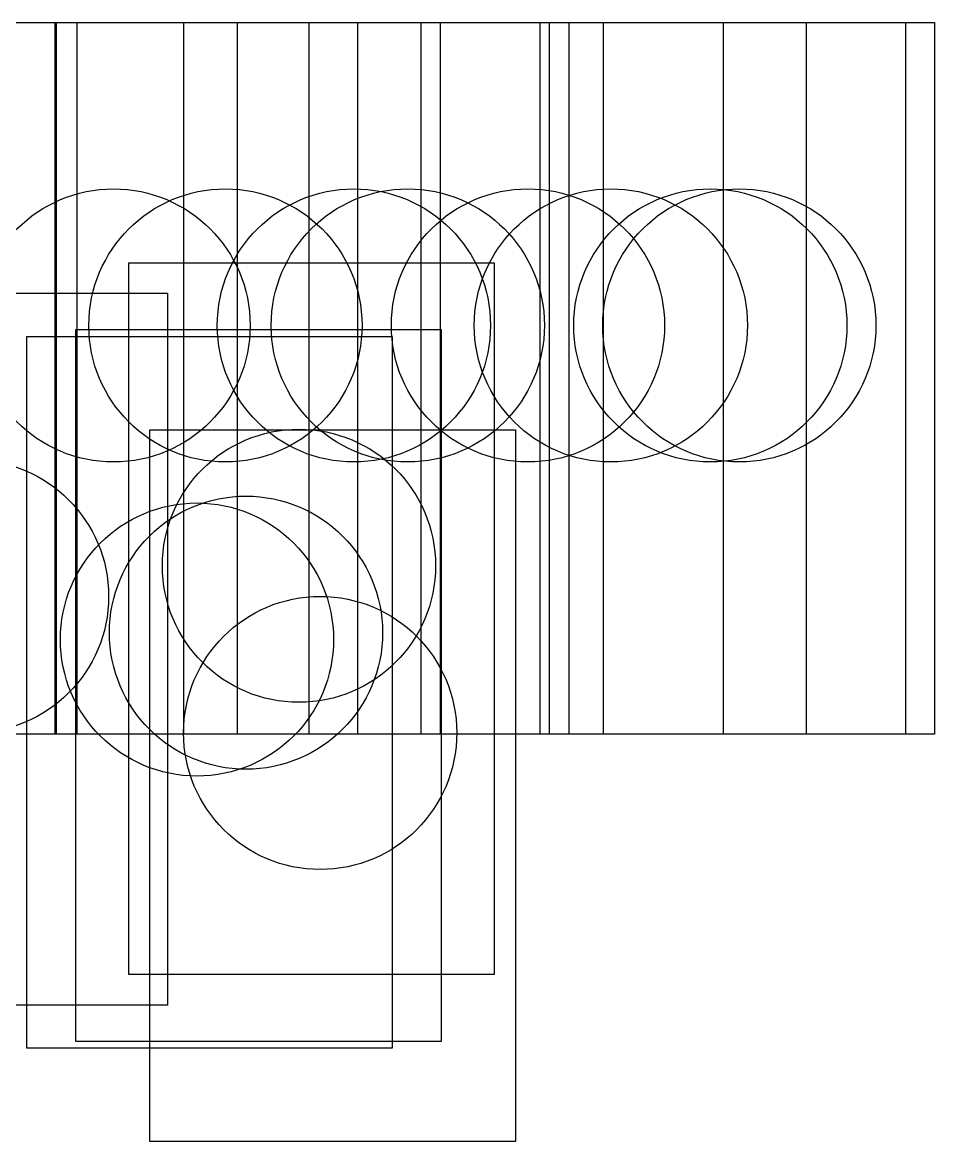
# Model space of a CAD drawing. Header units: metres. Extents: x 1610 to 5629, y 732 to 3974.
# Drawn here: x 1620.732 to 1621.18, y 731.794 to 732.343 of the extents above; entities that cross this region are included whole.
import ezdxf

# ---------------------------------------------------------------- set-up
doc = ezdxf.new("R2010")
doc.units = ezdxf.units.M
doc.header["$MEASUREMENT"] = 0
doc.layers.add('BLK_2_FLR_0_WASH', color=60, linetype='Continuous')

msp = doc.modelspace()

# ---------------------------------------------------------------- linework, layer by layer
at = {"layer": 'BLK_2_FLR_0_WASH', "color": 60}
for points in [[(1620.74837, 732.34347), (1620.74837, 731.99402), (1620.56894, 731.99402), (1620.56894, 732.34347)], [(1620.74837, 732.34347), (1620.74837, 731.99402), (1620.56894, 731.99402), (1620.56894, 732.34347)], [(1620.74837, 732.34347), (1620.74837, 731.99402), (1620.56894, 731.99402), (1620.56894, 732.34347)], [(1620.74837, 732.34347), (1620.74837, 731.99402), (1620.56894, 731.99402), (1620.56894, 732.34347)], [(1620.74837, 732.34347), (1620.74837, 731.99402), (1620.56894, 731.99402), (1620.56894, 732.34347)], [(1620.74837, 732.34347), (1620.74837, 731.99402), (1620.56894, 731.99402), (1620.56894, 732.34347)], [(1620.74837, 732.34347), (1620.74837, 731.99402), (1620.56894, 731.99402), (1620.56894, 732.34347)], [(1620.74837, 732.34347), (1620.74837, 731.99402), (1620.56894, 731.99402), (1620.56894, 732.34347)], [(1620.74837, 732.34347), (1620.74837, 731.99402), (1620.56894, 731.99402), (1620.56894, 732.34347)], [(1620.74837, 732.34347), (1620.74837, 731.99402), (1620.56894, 731.99402), (1620.56894, 732.34347)], [(1620.74837, 732.34347), (1620.74837, 731.99402), (1620.56894, 731.99402), (1620.56894, 732.34347)], [(1620.74837, 732.34347), (1620.74837, 731.99402), (1620.56894, 731.99402), (1620.56894, 732.34347)], [(1620.74837, 732.34347), (1620.74837, 731.99402), (1620.56894, 731.99402), (1620.56894, 732.34347)], [(1620.74837, 732.34347), (1620.74837, 731.99402), (1620.56894, 731.99402), (1620.56894, 732.34347)], [(1620.75854, 732.34347), (1620.75854, 731.99402), (1620.57912, 731.99402), (1620.57912, 732.34347)], [(1620.75854, 732.34347), (1620.75854, 731.99402), (1620.57912, 731.99402), (1620.57912, 732.34347)], [(1620.75854, 732.34347), (1620.75854, 731.99402), (1620.57912, 731.99402), (1620.57912, 732.34347)], [(1620.75854, 732.34347), (1620.75854, 731.99402), (1620.57912, 731.99402), (1620.57912, 732.34347)], [(1620.75854, 732.34347), (1620.75854, 731.99402), (1620.57912, 731.99402), (1620.57912, 732.34347)], [(1620.75854, 732.34347), (1620.75854, 731.99402), (1620.57912, 731.99402), (1620.57912, 732.34347)], [(1620.75854, 732.34347), (1620.75854, 731.99402), (1620.57912, 731.99402), (1620.57912, 732.34347)], [(1620.75854, 732.34347), (1620.75854, 731.99402), (1620.57912, 731.99402), (1620.57912, 732.34347)], [(1620.75854, 732.34347), (1620.75854, 731.99402), (1620.57912, 731.99402), (1620.57912, 732.34347)], [(1620.75854, 732.34347), (1620.75854, 731.99402), (1620.57912, 731.99402), (1620.57912, 732.34347)], [(1620.75854, 732.34347), (1620.75854, 731.99402), (1620.57912, 731.99402), (1620.57912, 732.34347)], [(1620.75854, 732.34347), (1620.75854, 731.99402), (1620.57912, 731.99402), (1620.57912, 732.34347)], [(1620.75854, 732.34347), (1620.75854, 731.99402), (1620.57912, 731.99402), (1620.57912, 732.34347)], [(1620.75854, 732.34347), (1620.75854, 731.99402), (1620.57912, 731.99402), (1620.57912, 732.34347)], [(1620.87247, 732.34347), (1620.87247, 731.99402), (1620.69305, 731.99402), (1620.69305, 732.34347)], [(1620.87247, 732.34347), (1620.87247, 731.99402), (1620.69305, 731.99402), (1620.69305, 732.34347)], [(1620.87247, 732.34347), (1620.87247, 731.99402), (1620.69305, 731.99402), (1620.69305, 732.34347)], [(1620.87247, 732.34347), (1620.87247, 731.99402), (1620.69305, 731.99402), (1620.69305, 732.34347)], [(1620.87247, 732.34347), (1620.87247, 731.99402), (1620.69305, 731.99402), (1620.69305, 732.34347)], [(1620.87247, 732.34347), (1620.87247, 731.99402), (1620.69305, 731.99402), (1620.69305, 732.34347)], [(1620.87247, 732.34347), (1620.87247, 731.99402), (1620.69305, 731.99402), (1620.69305, 732.34347)], [(1620.87247, 732.34347), (1620.87247, 731.99402), (1620.69305, 731.99402), (1620.69305, 732.34347)], [(1620.87247, 732.34347), (1620.87247, 731.99402), (1620.69305, 731.99402), (1620.69305, 732.34347)], [(1620.87247, 732.34347), (1620.87247, 731.99402), (1620.69305, 731.99402), (1620.69305, 732.34347)], [(1620.87247, 732.34347), (1620.87247, 731.99402), (1620.69305, 731.99402), (1620.69305, 732.34347)], [(1620.87247, 732.34347), (1620.87247, 731.99402), (1620.69305, 731.99402), (1620.69305, 732.34347)], [(1620.87247, 732.34347), (1620.87247, 731.99402), (1620.69305, 731.99402), (1620.69305, 732.34347)], [(1620.87247, 732.34347), (1620.87247, 731.99402), (1620.69305, 731.99402), (1620.69305, 732.34347)], [(1620.92739, 732.34347), (1620.92739, 731.99402), (1620.74797, 731.99402), (1620.74797, 732.34347)], [(1620.92739, 732.34347), (1620.92739, 731.99402), (1620.74797, 731.99402), (1620.74797, 732.34347)], [(1620.92739, 732.34347), (1620.92739, 731.99402), (1620.74797, 731.99402), (1620.74797, 732.34347)], [(1620.92739, 732.34347), (1620.92739, 731.99402), (1620.74797, 731.99402), (1620.74797, 732.34347)], [(1620.92739, 732.34347), (1620.92739, 731.99402), (1620.74797, 731.99402), (1620.74797, 732.34347)], [(1620.92739, 732.34347), (1620.92739, 731.99402), (1620.74797, 731.99402), (1620.74797, 732.34347)], [(1620.92739, 732.34347), (1620.92739, 731.99402), (1620.74797, 731.99402), (1620.74797, 732.34347)], [(1620.92739, 732.34347), (1620.92739, 731.99402), (1620.74797, 731.99402), (1620.74797, 732.34347)], [(1620.92739, 732.34347), (1620.92739, 731.99402), (1620.74797, 731.99402), (1620.74797, 732.34347)], [(1620.92739, 732.34347), (1620.92739, 731.99402), (1620.74797, 731.99402), (1620.74797, 732.34347)], [(1620.92739, 732.34347), (1620.92739, 731.99402), (1620.74797, 731.99402), (1620.74797, 732.34347)], [(1620.92739, 732.34347), (1620.92739, 731.99402), (1620.74797, 731.99402), (1620.74797, 732.34347)], [(1620.92739, 732.34347), (1620.92739, 731.99402), (1620.74797, 731.99402), (1620.74797, 732.34347)], [(1620.92739, 732.34347), (1620.92739, 731.99402), (1620.74797, 731.99402), (1620.74797, 732.34347)], [(1620.99046, 732.34347), (1620.99046, 731.99402), (1620.81104, 731.99402), (1620.81104, 732.34347)], [(1620.99046, 732.34347), (1620.99046, 731.99402), (1620.81104, 731.99402), (1620.81104, 732.34347)], [(1620.99046, 732.34347), (1620.99046, 731.99402), (1620.81104, 731.99402), (1620.81104, 732.34347)], [(1620.99046, 732.34347), (1620.99046, 731.99402), (1620.81104, 731.99402), (1620.81104, 732.34347)], [(1620.99046, 732.34347), (1620.99046, 731.99402), (1620.81104, 731.99402), (1620.81104, 732.34347)], [(1620.99046, 732.34347), (1620.99046, 731.99402), (1620.81104, 731.99402), (1620.81104, 732.34347)], [(1620.99046, 732.34347), (1620.99046, 731.99402), (1620.81104, 731.99402), (1620.81104, 732.34347)], [(1620.99046, 732.34347), (1620.99046, 731.99402), (1620.81104, 731.99402), (1620.81104, 732.34347)], [(1620.99046, 732.34347), (1620.99046, 731.99402), (1620.81104, 731.99402), (1620.81104, 732.34347)], [(1620.99046, 732.34347), (1620.99046, 731.99402), (1620.81104, 731.99402), (1620.81104, 732.34347)], [(1620.99046, 732.34347), (1620.99046, 731.99402), (1620.81104, 731.99402), (1620.81104, 732.34347)], [(1620.99046, 732.34347), (1620.99046, 731.99402), (1620.81104, 731.99402), (1620.81104, 732.34347)], [(1620.99046, 732.34347), (1620.99046, 731.99402), (1620.81104, 731.99402), (1620.81104, 732.34347)], [(1620.99046, 732.34347), (1620.99046, 731.99402), (1620.81104, 731.99402), (1620.81104, 732.34347)], [(1621.01691, 732.34347), (1621.01691, 731.99402), (1620.83749, 731.99402), (1620.83749, 732.34347)], [(1621.01691, 732.34347), (1621.01691, 731.99402), (1620.83749, 731.99402), (1620.83749, 732.34347)], [(1621.01691, 732.34347), (1621.01691, 731.99402), (1620.83749, 731.99402), (1620.83749, 732.34347)], [(1621.01691, 732.34347), (1621.01691, 731.99402), (1620.83749, 731.99402), (1620.83749, 732.34347)], [(1621.01691, 732.34347), (1621.01691, 731.99402), (1620.83749, 731.99402), (1620.83749, 732.34347)], [(1621.01691, 732.34347), (1621.01691, 731.99402), (1620.83749, 731.99402), (1620.83749, 732.34347)], [(1621.01691, 732.34347), (1621.01691, 731.99402), (1620.83749, 731.99402), (1620.83749, 732.34347)], [(1621.01691, 732.34347), (1621.01691, 731.99402), (1620.83749, 731.99402), (1620.83749, 732.34347)], [(1621.01691, 732.34347), (1621.01691, 731.99402), (1620.83749, 731.99402), (1620.83749, 732.34347)], [(1621.01691, 732.34347), (1621.01691, 731.99402), (1620.83749, 731.99402), (1620.83749, 732.34347)], [(1621.01691, 732.34347), (1621.01691, 731.99402), (1620.83749, 731.99402), (1620.83749, 732.34347)], [(1621.01691, 732.34347), (1621.01691, 731.99402), (1620.83749, 731.99402), (1620.83749, 732.34347)], [(1621.01691, 732.34347), (1621.01691, 731.99402), (1620.83749, 731.99402), (1620.83749, 732.34347)], [(1621.01691, 732.34347), (1621.01691, 731.99402), (1620.83749, 731.99402), (1620.83749, 732.34347)], [(1621.0759, 732.34347), (1621.0759, 731.99402), (1620.89647, 731.99402), (1620.89647, 732.34347)], [(1621.0759, 732.34347), (1621.0759, 731.99402), (1620.89647, 731.99402), (1620.89647, 732.34347)], [(1621.0759, 732.34347), (1621.0759, 731.99402), (1620.89647, 731.99402), (1620.89647, 732.34347)], [(1621.0759, 732.34347), (1621.0759, 731.99402), (1620.89647, 731.99402), (1620.89647, 732.34347)], [(1621.0759, 732.34347), (1621.0759, 731.99402), (1620.89647, 731.99402), (1620.89647, 732.34347)], [(1621.0759, 732.34347), (1621.0759, 731.99402), (1620.89647, 731.99402), (1620.89647, 732.34347)], [(1621.0759, 732.34347), (1621.0759, 731.99402), (1620.89647, 731.99402), (1620.89647, 732.34347)], [(1621.0759, 732.34347), (1621.0759, 731.99402), (1620.89647, 731.99402), (1620.89647, 732.34347)], [(1621.0759, 732.34347), (1621.0759, 731.99402), (1620.89647, 731.99402), (1620.89647, 732.34347)], [(1621.0759, 732.34347), (1621.0759, 731.99402), (1620.89647, 731.99402), (1620.89647, 732.34347)], [(1621.0759, 732.34347), (1621.0759, 731.99402), (1620.89647, 731.99402), (1620.89647, 732.34347)], [(1621.0759, 732.34347), (1621.0759, 731.99402), (1620.89647, 731.99402), (1620.89647, 732.34347)], [(1621.0759, 732.34347), (1621.0759, 731.99402), (1620.89647, 731.99402), (1620.89647, 732.34347)], [(1621.0759, 732.34347), (1621.0759, 731.99402), (1620.89647, 731.99402), (1620.89647, 732.34347)], [(1621.11659, 732.34347), (1621.11659, 731.99402), (1620.93717, 731.99402), (1620.93717, 732.34347)], [(1621.11659, 732.34347), (1621.11659, 731.99402), (1620.93717, 731.99402), (1620.93717, 732.34347)], [(1621.11659, 732.34347), (1621.11659, 731.99402), (1620.93717, 731.99402), (1620.93717, 732.34347)], [(1621.11659, 732.34347), (1621.11659, 731.99402), (1620.93717, 731.99402), (1620.93717, 732.34347)], [(1621.11659, 732.34347), (1621.11659, 731.99402), (1620.93717, 731.99402), (1620.93717, 732.34347)], [(1621.11659, 732.34347), (1621.11659, 731.99402), (1620.93717, 731.99402), (1620.93717, 732.34347)], [(1621.11659, 732.34347), (1621.11659, 731.99402), (1620.93717, 731.99402), (1620.93717, 732.34347)], [(1621.11659, 732.34347), (1621.11659, 731.99402), (1620.93717, 731.99402), (1620.93717, 732.34347)], [(1621.11659, 732.34347), (1621.11659, 731.99402), (1620.93717, 731.99402), (1620.93717, 732.34347)], [(1621.11659, 732.34347), (1621.11659, 731.99402), (1620.93717, 731.99402), (1620.93717, 732.34347)], [(1621.11659, 732.34347), (1621.11659, 731.99402), (1620.93717, 731.99402), (1620.93717, 732.34347)], [(1621.11659, 732.34347), (1621.11659, 731.99402), (1620.93717, 731.99402), (1620.93717, 732.34347)], [(1621.11659, 732.34347), (1621.11659, 731.99402), (1620.93717, 731.99402), (1620.93717, 732.34347)], [(1621.11659, 732.34347), (1621.11659, 731.99402), (1620.93717, 731.99402), (1620.93717, 732.34347)], [(1621.16542, 732.34347), (1621.16542, 731.99402), (1620.986, 731.99402), (1620.986, 732.34347)], [(1621.16542, 732.34347), (1621.16542, 731.99402), (1620.986, 731.99402), (1620.986, 732.34347)], [(1621.16542, 732.34347), (1621.16542, 731.99402), (1620.986, 731.99402), (1620.986, 732.34347)], [(1621.16542, 732.34347), (1621.16542, 731.99402), (1620.986, 731.99402), (1620.986, 732.34347)], [(1621.16542, 732.34347), (1621.16542, 731.99402), (1620.986, 731.99402), (1620.986, 732.34347)], [(1621.16542, 732.34347), (1621.16542, 731.99402), (1620.986, 731.99402), (1620.986, 732.34347)], [(1621.16542, 732.34347), (1621.16542, 731.99402), (1620.986, 731.99402), (1620.986, 732.34347)], [(1621.16542, 732.34347), (1621.16542, 731.99402), (1620.986, 731.99402), (1620.986, 732.34347)], [(1621.16542, 732.34347), (1621.16542, 731.99402), (1620.986, 731.99402), (1620.986, 732.34347)], [(1621.16542, 732.34347), (1621.16542, 731.99402), (1620.986, 731.99402), (1620.986, 732.34347)], [(1621.16542, 732.34347), (1621.16542, 731.99402), (1620.986, 731.99402), (1620.986, 732.34347)], [(1621.16542, 732.34347), (1621.16542, 731.99402), (1620.986, 731.99402), (1620.986, 732.34347)], [(1621.16542, 732.34347), (1621.16542, 731.99402), (1620.986, 731.99402), (1620.986, 732.34347)], [(1621.16542, 732.34347), (1621.16542, 731.99402), (1620.986, 731.99402), (1620.986, 732.34347)], [(1621.17967, 732.34347), (1621.17967, 731.99402), (1621.00024, 731.99402), (1621.00024, 732.34347)], [(1621.17967, 732.34347), (1621.17967, 731.99402), (1621.00024, 731.99402), (1621.00024, 732.34347)], [(1621.17967, 732.34347), (1621.17967, 731.99402), (1621.00024, 731.99402), (1621.00024, 732.34347)], [(1621.17967, 732.34347), (1621.17967, 731.99402), (1621.00024, 731.99402), (1621.00024, 732.34347)], [(1621.17967, 732.34347), (1621.17967, 731.99402), (1621.00024, 731.99402), (1621.00024, 732.34347)], [(1621.17967, 732.34347), (1621.17967, 731.99402), (1621.00024, 731.99402), (1621.00024, 732.34347)], [(1621.17967, 732.34347), (1621.17967, 731.99402), (1621.00024, 731.99402), (1621.00024, 732.34347)], [(1621.17967, 732.34347), (1621.17967, 731.99402), (1621.00024, 731.99402), (1621.00024, 732.34347)], [(1621.17967, 732.34347), (1621.17967, 731.99402), (1621.00024, 731.99402), (1621.00024, 732.34347)], [(1621.17967, 732.34347), (1621.17967, 731.99402), (1621.00024, 731.99402), (1621.00024, 732.34347)], [(1621.17967, 732.34347), (1621.17967, 731.99402), (1621.00024, 731.99402), (1621.00024, 732.34347)], [(1621.17967, 732.34347), (1621.17967, 731.99402), (1621.00024, 731.99402), (1621.00024, 732.34347)], [(1621.17967, 732.34347), (1621.17967, 731.99402), (1621.00024, 731.99402), (1621.00024, 732.34347)], [(1621.17967, 732.34347), (1621.17967, 731.99402), (1621.00024, 731.99402), (1621.00024, 732.34347)], [(1620.96348, 732.22548), (1620.96348, 731.87602), (1620.78406, 731.87602), (1620.78406, 732.22548)], [(1620.96348, 732.22548), (1620.96348, 731.87602), (1620.78406, 731.87602), (1620.78406, 732.22548)], [(1620.96348, 732.22548), (1620.96348, 731.87602), (1620.78406, 731.87602), (1620.78406, 732.22548)], [(1620.96348, 732.22548), (1620.96348, 731.87602), (1620.78406, 731.87602), (1620.78406, 732.22548)], [(1620.96348, 732.22548), (1620.96348, 731.87602), (1620.78406, 731.87602), (1620.78406, 732.22548)], [(1620.96348, 732.22548), (1620.96348, 731.87602), (1620.78406, 731.87602), (1620.78406, 732.22548)], [(1620.96348, 732.22548), (1620.96348, 731.87602), (1620.78406, 731.87602), (1620.78406, 732.22548)], [(1620.96348, 732.22548), (1620.96348, 731.87602), (1620.78406, 731.87602), (1620.78406, 732.22548)], [(1620.96348, 732.22548), (1620.96348, 731.87602), (1620.78406, 731.87602), (1620.78406, 732.22548)], [(1620.96348, 732.22548), (1620.96348, 731.87602), (1620.78406, 731.87602), (1620.78406, 732.22548)], [(1620.96348, 732.22548), (1620.96348, 731.87602), (1620.78406, 731.87602), (1620.78406, 732.22548)], [(1620.96348, 732.22548), (1620.96348, 731.87602), (1620.78406, 731.87602), (1620.78406, 732.22548)], [(1620.96348, 732.22548), (1620.96348, 731.87602), (1620.78406, 731.87602), (1620.78406, 732.22548)], [(1620.96348, 732.22548), (1620.96348, 731.87602), (1620.78406, 731.87602), (1620.78406, 732.22548)], [(1620.80302, 732.21044), (1620.80302, 731.86099), (1620.62359, 731.86099), (1620.62359, 732.21044)], [(1620.80302, 732.21044), (1620.80302, 731.86099), (1620.62359, 731.86099), (1620.62359, 732.21044)], [(1620.80302, 732.21044), (1620.80302, 731.86099), (1620.62359, 731.86099), (1620.62359, 732.21044)], [(1620.80302, 732.21044), (1620.80302, 731.86099), (1620.62359, 731.86099), (1620.62359, 732.21044)], [(1620.80302, 732.21044), (1620.80302, 731.86099), (1620.62359, 731.86099), (1620.62359, 732.21044)], [(1620.80302, 732.21044), (1620.80302, 731.86099), (1620.62359, 731.86099), (1620.62359, 732.21044)], [(1620.80302, 732.21044), (1620.80302, 731.86099), (1620.62359, 731.86099), (1620.62359, 732.21044)], [(1620.80302, 732.21044), (1620.80302, 731.86099), (1620.62359, 731.86099), (1620.62359, 732.21044)], [(1620.80302, 732.21044), (1620.80302, 731.86099), (1620.62359, 731.86099), (1620.62359, 732.21044)], [(1620.80302, 732.21044), (1620.80302, 731.86099), (1620.62359, 731.86099), (1620.62359, 732.21044)], [(1620.80302, 732.21044), (1620.80302, 731.86099), (1620.62359, 731.86099), (1620.62359, 732.21044)], [(1620.80302, 732.21044), (1620.80302, 731.86099), (1620.62359, 731.86099), (1620.62359, 732.21044)], [(1620.80302, 732.21044), (1620.80302, 731.86099), (1620.62359, 731.86099), (1620.62359, 732.21044)], [(1620.80302, 732.21044), (1620.80302, 731.86099), (1620.62359, 731.86099), (1620.62359, 732.21044)], [(1620.93749, 732.19261), (1620.93749, 731.84316), (1620.75807, 731.84316), (1620.75807, 732.19261)], [(1620.93749, 732.19261), (1620.93749, 731.84316), (1620.75807, 731.84316), (1620.75807, 732.19261)], [(1620.93749, 732.19261), (1620.93749, 731.84316), (1620.75807, 731.84316), (1620.75807, 732.19261)], [(1620.93749, 732.19261), (1620.93749, 731.84316), (1620.75807, 731.84316), (1620.75807, 732.19261)], [(1620.93749, 732.19261), (1620.93749, 731.84316), (1620.75807, 731.84316), (1620.75807, 732.19261)], [(1620.93749, 732.19261), (1620.93749, 731.84316), (1620.75807, 731.84316), (1620.75807, 732.19261)], [(1620.93749, 732.19261), (1620.93749, 731.84316), (1620.75807, 731.84316), (1620.75807, 732.19261)], [(1620.93749, 732.19261), (1620.93749, 731.84316), (1620.75807, 731.84316), (1620.75807, 732.19261)], [(1620.93749, 732.19261), (1620.93749, 731.84316), (1620.75807, 731.84316), (1620.75807, 732.19261)], [(1620.93749, 732.19261), (1620.93749, 731.84316), (1620.75807, 731.84316), (1620.75807, 732.19261)], [(1620.93749, 732.19261), (1620.93749, 731.84316), (1620.75807, 731.84316), (1620.75807, 732.19261)], [(1620.93749, 732.19261), (1620.93749, 731.84316), (1620.75807, 731.84316), (1620.75807, 732.19261)], [(1620.93749, 732.19261), (1620.93749, 731.84316), (1620.75807, 731.84316), (1620.75807, 732.19261)], [(1620.93749, 732.19261), (1620.93749, 731.84316), (1620.75807, 731.84316), (1620.75807, 732.19261)], [(1620.91341, 732.18925), (1620.91341, 731.8398), (1620.73399, 731.8398), (1620.73399, 732.18925)], [(1620.91341, 732.18925), (1620.91341, 731.8398), (1620.73399, 731.8398), (1620.73399, 732.18925)], [(1620.91341, 732.18925), (1620.91341, 731.8398), (1620.73399, 731.8398), (1620.73399, 732.18925)], [(1620.91341, 732.18925), (1620.91341, 731.8398), (1620.73399, 731.8398), (1620.73399, 732.18925)], [(1620.91341, 732.18925), (1620.91341, 731.8398), (1620.73399, 731.8398), (1620.73399, 732.18925)], [(1620.91341, 732.18925), (1620.91341, 731.8398), (1620.73399, 731.8398), (1620.73399, 732.18925)], [(1620.91341, 732.18925), (1620.91341, 731.8398), (1620.73399, 731.8398), (1620.73399, 732.18925)], [(1620.91341, 732.18925), (1620.91341, 731.8398), (1620.73399, 731.8398), (1620.73399, 732.18925)], [(1620.91341, 732.18925), (1620.91341, 731.8398), (1620.73399, 731.8398), (1620.73399, 732.18925)], [(1620.91341, 732.18925), (1620.91341, 731.8398), (1620.73399, 731.8398), (1620.73399, 732.18925)], [(1620.91341, 732.18925), (1620.91341, 731.8398), (1620.73399, 731.8398), (1620.73399, 732.18925)], [(1620.91341, 732.18925), (1620.91341, 731.8398), (1620.73399, 731.8398), (1620.73399, 732.18925)], [(1620.91341, 732.18925), (1620.91341, 731.8398), (1620.73399, 731.8398), (1620.73399, 732.18925)], [(1620.91341, 732.18925), (1620.91341, 731.8398), (1620.73399, 731.8398), (1620.73399, 732.18925)], [(1620.97391, 732.1434), (1620.97391, 731.79394), (1620.79448, 731.79394), (1620.79448, 732.1434)], [(1620.97391, 732.1434), (1620.97391, 731.79394), (1620.79448, 731.79394), (1620.79448, 732.1434)], [(1620.97391, 732.1434), (1620.97391, 731.79394), (1620.79448, 731.79394), (1620.79448, 732.1434)], [(1620.97391, 732.1434), (1620.97391, 731.79394), (1620.79448, 731.79394), (1620.79448, 732.1434)], [(1620.97391, 732.1434), (1620.97391, 731.79394), (1620.79448, 731.79394), (1620.79448, 732.1434)], [(1620.97391, 732.1434), (1620.97391, 731.79394), (1620.79448, 731.79394), (1620.79448, 732.1434)], [(1620.97391, 732.1434), (1620.97391, 731.79394), (1620.79448, 731.79394), (1620.79448, 732.1434)], [(1620.97391, 732.1434), (1620.97391, 731.79394), (1620.79448, 731.79394), (1620.79448, 732.1434)], [(1620.97391, 732.1434), (1620.97391, 731.79394), (1620.79448, 731.79394), (1620.79448, 732.1434)], [(1620.97391, 732.1434), (1620.97391, 731.79394), (1620.79448, 731.79394), (1620.79448, 732.1434)], [(1620.97391, 732.1434), (1620.97391, 731.79394), (1620.79448, 731.79394), (1620.79448, 732.1434)], [(1620.97391, 732.1434), (1620.97391, 731.79394), (1620.79448, 731.79394), (1620.79448, 732.1434)], [(1620.97391, 732.1434), (1620.97391, 731.79394), (1620.79448, 731.79394), (1620.79448, 732.1434)], [(1620.97391, 732.1434), (1620.97391, 731.79394), (1620.79448, 731.79394), (1620.79448, 732.1434)]]:
    msp.add_lwpolyline(points, close=True, dxfattribs=at)
at = {"layer": 'BLK_2_FLR_0_WASH', "color": 56}
for points in [[(1620.74837, 732.34347), (1620.74837, 731.99402), (1620.56894, 731.99402), (1620.56894, 732.34347)], [(1620.74837, 732.34347), (1620.74837, 731.99402), (1620.56894, 731.99402), (1620.56894, 732.34347)], [(1620.74837, 732.34347), (1620.74837, 731.99402), (1620.56894, 731.99402), (1620.56894, 732.34347)], [(1620.74837, 732.34347), (1620.74837, 731.99402), (1620.56894, 731.99402), (1620.56894, 732.34347)], [(1620.74837, 732.34347), (1620.74837, 731.99402), (1620.56894, 731.99402), (1620.56894, 732.34347)], [(1620.74837, 732.34347), (1620.74837, 731.99402), (1620.56894, 731.99402), (1620.56894, 732.34347)], [(1620.74837, 732.34347), (1620.74837, 731.99402), (1620.56894, 731.99402), (1620.56894, 732.34347)], [(1620.74837, 732.34347), (1620.74837, 731.99402), (1620.56894, 731.99402), (1620.56894, 732.34347)], [(1620.74837, 732.34347), (1620.74837, 731.99402), (1620.56894, 731.99402), (1620.56894, 732.34347)], [(1620.74837, 732.34347), (1620.74837, 731.99402), (1620.56894, 731.99402), (1620.56894, 732.34347)], [(1620.74837, 732.34347), (1620.74837, 731.99402), (1620.56894, 731.99402), (1620.56894, 732.34347)], [(1620.74837, 732.34347), (1620.74837, 731.99402), (1620.56894, 731.99402), (1620.56894, 732.34347)], [(1620.74837, 732.34347), (1620.74837, 731.99402), (1620.56894, 731.99402), (1620.56894, 732.34347)], [(1620.74837, 732.34347), (1620.74837, 731.99402), (1620.56894, 731.99402), (1620.56894, 732.34347)], [(1620.75854, 732.34347), (1620.75854, 731.99402), (1620.57912, 731.99402), (1620.57912, 732.34347)], [(1620.75854, 732.34347), (1620.75854, 731.99402), (1620.57912, 731.99402), (1620.57912, 732.34347)], [(1620.75854, 732.34347), (1620.75854, 731.99402), (1620.57912, 731.99402), (1620.57912, 732.34347)], [(1620.75854, 732.34347), (1620.75854, 731.99402), (1620.57912, 731.99402), (1620.57912, 732.34347)], [(1620.75854, 732.34347), (1620.75854, 731.99402), (1620.57912, 731.99402), (1620.57912, 732.34347)], [(1620.75854, 732.34347), (1620.75854, 731.99402), (1620.57912, 731.99402), (1620.57912, 732.34347)], [(1620.75854, 732.34347), (1620.75854, 731.99402), (1620.57912, 731.99402), (1620.57912, 732.34347)], [(1620.75854, 732.34347), (1620.75854, 731.99402), (1620.57912, 731.99402), (1620.57912, 732.34347)], [(1620.75854, 732.34347), (1620.75854, 731.99402), (1620.57912, 731.99402), (1620.57912, 732.34347)], [(1620.75854, 732.34347), (1620.75854, 731.99402), (1620.57912, 731.99402), (1620.57912, 732.34347)], [(1620.75854, 732.34347), (1620.75854, 731.99402), (1620.57912, 731.99402), (1620.57912, 732.34347)], [(1620.75854, 732.34347), (1620.75854, 731.99402), (1620.57912, 731.99402), (1620.57912, 732.34347)], [(1620.75854, 732.34347), (1620.75854, 731.99402), (1620.57912, 731.99402), (1620.57912, 732.34347)], [(1620.75854, 732.34347), (1620.75854, 731.99402), (1620.57912, 731.99402), (1620.57912, 732.34347)], [(1620.87247, 732.34347), (1620.87247, 731.99402), (1620.69305, 731.99402), (1620.69305, 732.34347)], [(1620.87247, 732.34347), (1620.87247, 731.99402), (1620.69305, 731.99402), (1620.69305, 732.34347)], [(1620.87247, 732.34347), (1620.87247, 731.99402), (1620.69305, 731.99402), (1620.69305, 732.34347)], [(1620.87247, 732.34347), (1620.87247, 731.99402), (1620.69305, 731.99402), (1620.69305, 732.34347)], [(1620.87247, 732.34347), (1620.87247, 731.99402), (1620.69305, 731.99402), (1620.69305, 732.34347)], [(1620.87247, 732.34347), (1620.87247, 731.99402), (1620.69305, 731.99402), (1620.69305, 732.34347)], [(1620.87247, 732.34347), (1620.87247, 731.99402), (1620.69305, 731.99402), (1620.69305, 732.34347)], [(1620.87247, 732.34347), (1620.87247, 731.99402), (1620.69305, 731.99402), (1620.69305, 732.34347)], [(1620.87247, 732.34347), (1620.87247, 731.99402), (1620.69305, 731.99402), (1620.69305, 732.34347)], [(1620.87247, 732.34347), (1620.87247, 731.99402), (1620.69305, 731.99402), (1620.69305, 732.34347)], [(1620.87247, 732.34347), (1620.87247, 731.99402), (1620.69305, 731.99402), (1620.69305, 732.34347)], [(1620.87247, 732.34347), (1620.87247, 731.99402), (1620.69305, 731.99402), (1620.69305, 732.34347)], [(1620.87247, 732.34347), (1620.87247, 731.99402), (1620.69305, 731.99402), (1620.69305, 732.34347)], [(1620.87247, 732.34347), (1620.87247, 731.99402), (1620.69305, 731.99402), (1620.69305, 732.34347)], [(1620.92739, 732.34347), (1620.92739, 731.99402), (1620.74797, 731.99402), (1620.74797, 732.34347)], [(1620.92739, 732.34347), (1620.92739, 731.99402), (1620.74797, 731.99402), (1620.74797, 732.34347)], [(1620.92739, 732.34347), (1620.92739, 731.99402), (1620.74797, 731.99402), (1620.74797, 732.34347)], [(1620.92739, 732.34347), (1620.92739, 731.99402), (1620.74797, 731.99402), (1620.74797, 732.34347)], [(1620.92739, 732.34347), (1620.92739, 731.99402), (1620.74797, 731.99402), (1620.74797, 732.34347)], [(1620.92739, 732.34347), (1620.92739, 731.99402), (1620.74797, 731.99402), (1620.74797, 732.34347)], [(1620.92739, 732.34347), (1620.92739, 731.99402), (1620.74797, 731.99402), (1620.74797, 732.34347)], [(1620.92739, 732.34347), (1620.92739, 731.99402), (1620.74797, 731.99402), (1620.74797, 732.34347)], [(1620.92739, 732.34347), (1620.92739, 731.99402), (1620.74797, 731.99402), (1620.74797, 732.34347)], [(1620.92739, 732.34347), (1620.92739, 731.99402), (1620.74797, 731.99402), (1620.74797, 732.34347)], [(1620.92739, 732.34347), (1620.92739, 731.99402), (1620.74797, 731.99402), (1620.74797, 732.34347)], [(1620.92739, 732.34347), (1620.92739, 731.99402), (1620.74797, 731.99402), (1620.74797, 732.34347)], [(1620.92739, 732.34347), (1620.92739, 731.99402), (1620.74797, 731.99402), (1620.74797, 732.34347)], [(1620.92739, 732.34347), (1620.92739, 731.99402), (1620.74797, 731.99402), (1620.74797, 732.34347)], [(1620.99046, 732.34347), (1620.99046, 731.99402), (1620.81104, 731.99402), (1620.81104, 732.34347)], [(1620.99046, 732.34347), (1620.99046, 731.99402), (1620.81104, 731.99402), (1620.81104, 732.34347)], [(1620.99046, 732.34347), (1620.99046, 731.99402), (1620.81104, 731.99402), (1620.81104, 732.34347)], [(1620.99046, 732.34347), (1620.99046, 731.99402), (1620.81104, 731.99402), (1620.81104, 732.34347)], [(1620.99046, 732.34347), (1620.99046, 731.99402), (1620.81104, 731.99402), (1620.81104, 732.34347)], [(1620.99046, 732.34347), (1620.99046, 731.99402), (1620.81104, 731.99402), (1620.81104, 732.34347)], [(1620.99046, 732.34347), (1620.99046, 731.99402), (1620.81104, 731.99402), (1620.81104, 732.34347)], [(1620.99046, 732.34347), (1620.99046, 731.99402), (1620.81104, 731.99402), (1620.81104, 732.34347)], [(1620.99046, 732.34347), (1620.99046, 731.99402), (1620.81104, 731.99402), (1620.81104, 732.34347)], [(1620.99046, 732.34347), (1620.99046, 731.99402), (1620.81104, 731.99402), (1620.81104, 732.34347)], [(1620.99046, 732.34347), (1620.99046, 731.99402), (1620.81104, 731.99402), (1620.81104, 732.34347)], [(1620.99046, 732.34347), (1620.99046, 731.99402), (1620.81104, 731.99402), (1620.81104, 732.34347)], [(1620.99046, 732.34347), (1620.99046, 731.99402), (1620.81104, 731.99402), (1620.81104, 732.34347)], [(1620.99046, 732.34347), (1620.99046, 731.99402), (1620.81104, 731.99402), (1620.81104, 732.34347)], [(1621.01691, 732.34347), (1621.01691, 731.99402), (1620.83749, 731.99402), (1620.83749, 732.34347)], [(1621.01691, 732.34347), (1621.01691, 731.99402), (1620.83749, 731.99402), (1620.83749, 732.34347)], [(1621.01691, 732.34347), (1621.01691, 731.99402), (1620.83749, 731.99402), (1620.83749, 732.34347)], [(1621.01691, 732.34347), (1621.01691, 731.99402), (1620.83749, 731.99402), (1620.83749, 732.34347)], [(1621.01691, 732.34347), (1621.01691, 731.99402), (1620.83749, 731.99402), (1620.83749, 732.34347)], [(1621.01691, 732.34347), (1621.01691, 731.99402), (1620.83749, 731.99402), (1620.83749, 732.34347)], [(1621.01691, 732.34347), (1621.01691, 731.99402), (1620.83749, 731.99402), (1620.83749, 732.34347)], [(1621.01691, 732.34347), (1621.01691, 731.99402), (1620.83749, 731.99402), (1620.83749, 732.34347)], [(1621.01691, 732.34347), (1621.01691, 731.99402), (1620.83749, 731.99402), (1620.83749, 732.34347)], [(1621.01691, 732.34347), (1621.01691, 731.99402), (1620.83749, 731.99402), (1620.83749, 732.34347)], [(1621.01691, 732.34347), (1621.01691, 731.99402), (1620.83749, 731.99402), (1620.83749, 732.34347)], [(1621.01691, 732.34347), (1621.01691, 731.99402), (1620.83749, 731.99402), (1620.83749, 732.34347)], [(1621.01691, 732.34347), (1621.01691, 731.99402), (1620.83749, 731.99402), (1620.83749, 732.34347)], [(1621.01691, 732.34347), (1621.01691, 731.99402), (1620.83749, 731.99402), (1620.83749, 732.34347)], [(1621.0759, 732.34347), (1621.0759, 731.99402), (1620.89647, 731.99402), (1620.89647, 732.34347)], [(1621.0759, 732.34347), (1621.0759, 731.99402), (1620.89647, 731.99402), (1620.89647, 732.34347)], [(1621.0759, 732.34347), (1621.0759, 731.99402), (1620.89647, 731.99402), (1620.89647, 732.34347)], [(1621.0759, 732.34347), (1621.0759, 731.99402), (1620.89647, 731.99402), (1620.89647, 732.34347)], [(1621.0759, 732.34347), (1621.0759, 731.99402), (1620.89647, 731.99402), (1620.89647, 732.34347)], [(1621.0759, 732.34347), (1621.0759, 731.99402), (1620.89647, 731.99402), (1620.89647, 732.34347)], [(1621.0759, 732.34347), (1621.0759, 731.99402), (1620.89647, 731.99402), (1620.89647, 732.34347)], [(1621.0759, 732.34347), (1621.0759, 731.99402), (1620.89647, 731.99402), (1620.89647, 732.34347)], [(1621.0759, 732.34347), (1621.0759, 731.99402), (1620.89647, 731.99402), (1620.89647, 732.34347)], [(1621.0759, 732.34347), (1621.0759, 731.99402), (1620.89647, 731.99402), (1620.89647, 732.34347)], [(1621.0759, 732.34347), (1621.0759, 731.99402), (1620.89647, 731.99402), (1620.89647, 732.34347)], [(1621.0759, 732.34347), (1621.0759, 731.99402), (1620.89647, 731.99402), (1620.89647, 732.34347)], [(1621.0759, 732.34347), (1621.0759, 731.99402), (1620.89647, 731.99402), (1620.89647, 732.34347)], [(1621.0759, 732.34347), (1621.0759, 731.99402), (1620.89647, 731.99402), (1620.89647, 732.34347)], [(1621.11659, 732.34347), (1621.11659, 731.99402), (1620.93717, 731.99402), (1620.93717, 732.34347)], [(1621.11659, 732.34347), (1621.11659, 731.99402), (1620.93717, 731.99402), (1620.93717, 732.34347)], [(1621.11659, 732.34347), (1621.11659, 731.99402), (1620.93717, 731.99402), (1620.93717, 732.34347)], [(1621.11659, 732.34347), (1621.11659, 731.99402), (1620.93717, 731.99402), (1620.93717, 732.34347)], [(1621.11659, 732.34347), (1621.11659, 731.99402), (1620.93717, 731.99402), (1620.93717, 732.34347)], [(1621.11659, 732.34347), (1621.11659, 731.99402), (1620.93717, 731.99402), (1620.93717, 732.34347)], [(1621.11659, 732.34347), (1621.11659, 731.99402), (1620.93717, 731.99402), (1620.93717, 732.34347)], [(1621.11659, 732.34347), (1621.11659, 731.99402), (1620.93717, 731.99402), (1620.93717, 732.34347)], [(1621.11659, 732.34347), (1621.11659, 731.99402), (1620.93717, 731.99402), (1620.93717, 732.34347)], [(1621.11659, 732.34347), (1621.11659, 731.99402), (1620.93717, 731.99402), (1620.93717, 732.34347)], [(1621.11659, 732.34347), (1621.11659, 731.99402), (1620.93717, 731.99402), (1620.93717, 732.34347)], [(1621.11659, 732.34347), (1621.11659, 731.99402), (1620.93717, 731.99402), (1620.93717, 732.34347)], [(1621.11659, 732.34347), (1621.11659, 731.99402), (1620.93717, 731.99402), (1620.93717, 732.34347)], [(1621.11659, 732.34347), (1621.11659, 731.99402), (1620.93717, 731.99402), (1620.93717, 732.34347)], [(1621.16542, 732.34347), (1621.16542, 731.99402), (1620.986, 731.99402), (1620.986, 732.34347)], [(1621.16542, 732.34347), (1621.16542, 731.99402), (1620.986, 731.99402), (1620.986, 732.34347)], [(1621.16542, 732.34347), (1621.16542, 731.99402), (1620.986, 731.99402), (1620.986, 732.34347)], [(1621.16542, 732.34347), (1621.16542, 731.99402), (1620.986, 731.99402), (1620.986, 732.34347)], [(1621.16542, 732.34347), (1621.16542, 731.99402), (1620.986, 731.99402), (1620.986, 732.34347)], [(1621.16542, 732.34347), (1621.16542, 731.99402), (1620.986, 731.99402), (1620.986, 732.34347)], [(1621.16542, 732.34347), (1621.16542, 731.99402), (1620.986, 731.99402), (1620.986, 732.34347)], [(1621.16542, 732.34347), (1621.16542, 731.99402), (1620.986, 731.99402), (1620.986, 732.34347)], [(1621.16542, 732.34347), (1621.16542, 731.99402), (1620.986, 731.99402), (1620.986, 732.34347)], [(1621.16542, 732.34347), (1621.16542, 731.99402), (1620.986, 731.99402), (1620.986, 732.34347)], [(1621.16542, 732.34347), (1621.16542, 731.99402), (1620.986, 731.99402), (1620.986, 732.34347)], [(1621.16542, 732.34347), (1621.16542, 731.99402), (1620.986, 731.99402), (1620.986, 732.34347)], [(1621.16542, 732.34347), (1621.16542, 731.99402), (1620.986, 731.99402), (1620.986, 732.34347)], [(1621.16542, 732.34347), (1621.16542, 731.99402), (1620.986, 731.99402), (1620.986, 732.34347)], [(1621.17967, 732.34347), (1621.17967, 731.99402), (1621.00024, 731.99402), (1621.00024, 732.34347)], [(1621.17967, 732.34347), (1621.17967, 731.99402), (1621.00024, 731.99402), (1621.00024, 732.34347)], [(1621.17967, 732.34347), (1621.17967, 731.99402), (1621.00024, 731.99402), (1621.00024, 732.34347)], [(1621.17967, 732.34347), (1621.17967, 731.99402), (1621.00024, 731.99402), (1621.00024, 732.34347)], [(1621.17967, 732.34347), (1621.17967, 731.99402), (1621.00024, 731.99402), (1621.00024, 732.34347)], [(1621.17967, 732.34347), (1621.17967, 731.99402), (1621.00024, 731.99402), (1621.00024, 732.34347)], [(1621.17967, 732.34347), (1621.17967, 731.99402), (1621.00024, 731.99402), (1621.00024, 732.34347)], [(1621.17967, 732.34347), (1621.17967, 731.99402), (1621.00024, 731.99402), (1621.00024, 732.34347)], [(1621.17967, 732.34347), (1621.17967, 731.99402), (1621.00024, 731.99402), (1621.00024, 732.34347)], [(1621.17967, 732.34347), (1621.17967, 731.99402), (1621.00024, 731.99402), (1621.00024, 732.34347)], [(1621.17967, 732.34347), (1621.17967, 731.99402), (1621.00024, 731.99402), (1621.00024, 732.34347)], [(1621.17967, 732.34347), (1621.17967, 731.99402), (1621.00024, 731.99402), (1621.00024, 732.34347)], [(1621.17967, 732.34347), (1621.17967, 731.99402), (1621.00024, 731.99402), (1621.00024, 732.34347)], [(1621.17967, 732.34347), (1621.17967, 731.99402), (1621.00024, 731.99402), (1621.00024, 732.34347)], [(1620.96348, 732.22548), (1620.96348, 731.87602), (1620.78406, 731.87602), (1620.78406, 732.22548)], [(1620.96348, 732.22548), (1620.96348, 731.87602), (1620.78406, 731.87602), (1620.78406, 732.22548)], [(1620.96348, 732.22548), (1620.96348, 731.87602), (1620.78406, 731.87602), (1620.78406, 732.22548)], [(1620.96348, 732.22548), (1620.96348, 731.87602), (1620.78406, 731.87602), (1620.78406, 732.22548)], [(1620.96348, 732.22548), (1620.96348, 731.87602), (1620.78406, 731.87602), (1620.78406, 732.22548)], [(1620.96348, 732.22548), (1620.96348, 731.87602), (1620.78406, 731.87602), (1620.78406, 732.22548)], [(1620.96348, 732.22548), (1620.96348, 731.87602), (1620.78406, 731.87602), (1620.78406, 732.22548)], [(1620.96348, 732.22548), (1620.96348, 731.87602), (1620.78406, 731.87602), (1620.78406, 732.22548)], [(1620.96348, 732.22548), (1620.96348, 731.87602), (1620.78406, 731.87602), (1620.78406, 732.22548)], [(1620.96348, 732.22548), (1620.96348, 731.87602), (1620.78406, 731.87602), (1620.78406, 732.22548)], [(1620.96348, 732.22548), (1620.96348, 731.87602), (1620.78406, 731.87602), (1620.78406, 732.22548)], [(1620.96348, 732.22548), (1620.96348, 731.87602), (1620.78406, 731.87602), (1620.78406, 732.22548)], [(1620.96348, 732.22548), (1620.96348, 731.87602), (1620.78406, 731.87602), (1620.78406, 732.22548)], [(1620.96348, 732.22548), (1620.96348, 731.87602), (1620.78406, 731.87602), (1620.78406, 732.22548)], [(1620.80302, 732.21044), (1620.80302, 731.86099), (1620.62359, 731.86099), (1620.62359, 732.21044)], [(1620.80302, 732.21044), (1620.80302, 731.86099), (1620.62359, 731.86099), (1620.62359, 732.21044)], [(1620.80302, 732.21044), (1620.80302, 731.86099), (1620.62359, 731.86099), (1620.62359, 732.21044)], [(1620.80302, 732.21044), (1620.80302, 731.86099), (1620.62359, 731.86099), (1620.62359, 732.21044)], [(1620.80302, 732.21044), (1620.80302, 731.86099), (1620.62359, 731.86099), (1620.62359, 732.21044)], [(1620.80302, 732.21044), (1620.80302, 731.86099), (1620.62359, 731.86099), (1620.62359, 732.21044)], [(1620.80302, 732.21044), (1620.80302, 731.86099), (1620.62359, 731.86099), (1620.62359, 732.21044)], [(1620.80302, 732.21044), (1620.80302, 731.86099), (1620.62359, 731.86099), (1620.62359, 732.21044)], [(1620.80302, 732.21044), (1620.80302, 731.86099), (1620.62359, 731.86099), (1620.62359, 732.21044)], [(1620.80302, 732.21044), (1620.80302, 731.86099), (1620.62359, 731.86099), (1620.62359, 732.21044)], [(1620.80302, 732.21044), (1620.80302, 731.86099), (1620.62359, 731.86099), (1620.62359, 732.21044)], [(1620.80302, 732.21044), (1620.80302, 731.86099), (1620.62359, 731.86099), (1620.62359, 732.21044)], [(1620.80302, 732.21044), (1620.80302, 731.86099), (1620.62359, 731.86099), (1620.62359, 732.21044)], [(1620.80302, 732.21044), (1620.80302, 731.86099), (1620.62359, 731.86099), (1620.62359, 732.21044)], [(1620.93749, 732.19261), (1620.93749, 731.84316), (1620.75807, 731.84316), (1620.75807, 732.19261)], [(1620.93749, 732.19261), (1620.93749, 731.84316), (1620.75807, 731.84316), (1620.75807, 732.19261)], [(1620.93749, 732.19261), (1620.93749, 731.84316), (1620.75807, 731.84316), (1620.75807, 732.19261)], [(1620.93749, 732.19261), (1620.93749, 731.84316), (1620.75807, 731.84316), (1620.75807, 732.19261)], [(1620.93749, 732.19261), (1620.93749, 731.84316), (1620.75807, 731.84316), (1620.75807, 732.19261)], [(1620.93749, 732.19261), (1620.93749, 731.84316), (1620.75807, 731.84316), (1620.75807, 732.19261)], [(1620.93749, 732.19261), (1620.93749, 731.84316), (1620.75807, 731.84316), (1620.75807, 732.19261)], [(1620.93749, 732.19261), (1620.93749, 731.84316), (1620.75807, 731.84316), (1620.75807, 732.19261)], [(1620.93749, 732.19261), (1620.93749, 731.84316), (1620.75807, 731.84316), (1620.75807, 732.19261)], [(1620.93749, 732.19261), (1620.93749, 731.84316), (1620.75807, 731.84316), (1620.75807, 732.19261)], [(1620.93749, 732.19261), (1620.93749, 731.84316), (1620.75807, 731.84316), (1620.75807, 732.19261)], [(1620.93749, 732.19261), (1620.93749, 731.84316), (1620.75807, 731.84316), (1620.75807, 732.19261)], [(1620.93749, 732.19261), (1620.93749, 731.84316), (1620.75807, 731.84316), (1620.75807, 732.19261)], [(1620.93749, 732.19261), (1620.93749, 731.84316), (1620.75807, 731.84316), (1620.75807, 732.19261)], [(1620.91341, 732.18925), (1620.91341, 731.8398), (1620.73399, 731.8398), (1620.73399, 732.18925)], [(1620.91341, 732.18925), (1620.91341, 731.8398), (1620.73399, 731.8398), (1620.73399, 732.18925)], [(1620.91341, 732.18925), (1620.91341, 731.8398), (1620.73399, 731.8398), (1620.73399, 732.18925)], [(1620.91341, 732.18925), (1620.91341, 731.8398), (1620.73399, 731.8398), (1620.73399, 732.18925)], [(1620.91341, 732.18925), (1620.91341, 731.8398), (1620.73399, 731.8398), (1620.73399, 732.18925)], [(1620.91341, 732.18925), (1620.91341, 731.8398), (1620.73399, 731.8398), (1620.73399, 732.18925)], [(1620.91341, 732.18925), (1620.91341, 731.8398), (1620.73399, 731.8398), (1620.73399, 732.18925)], [(1620.91341, 732.18925), (1620.91341, 731.8398), (1620.73399, 731.8398), (1620.73399, 732.18925)], [(1620.91341, 732.18925), (1620.91341, 731.8398), (1620.73399, 731.8398), (1620.73399, 732.18925)], [(1620.91341, 732.18925), (1620.91341, 731.8398), (1620.73399, 731.8398), (1620.73399, 732.18925)], [(1620.91341, 732.18925), (1620.91341, 731.8398), (1620.73399, 731.8398), (1620.73399, 732.18925)], [(1620.91341, 732.18925), (1620.91341, 731.8398), (1620.73399, 731.8398), (1620.73399, 732.18925)], [(1620.91341, 732.18925), (1620.91341, 731.8398), (1620.73399, 731.8398), (1620.73399, 732.18925)], [(1620.91341, 732.18925), (1620.91341, 731.8398), (1620.73399, 731.8398), (1620.73399, 732.18925)], [(1620.97391, 732.1434), (1620.97391, 731.79394), (1620.79448, 731.79394), (1620.79448, 732.1434)], [(1620.97391, 732.1434), (1620.97391, 731.79394), (1620.79448, 731.79394), (1620.79448, 732.1434)], [(1620.97391, 732.1434), (1620.97391, 731.79394), (1620.79448, 731.79394), (1620.79448, 732.1434)], [(1620.97391, 732.1434), (1620.97391, 731.79394), (1620.79448, 731.79394), (1620.79448, 732.1434)], [(1620.97391, 732.1434), (1620.97391, 731.79394), (1620.79448, 731.79394), (1620.79448, 732.1434)], [(1620.97391, 732.1434), (1620.97391, 731.79394), (1620.79448, 731.79394), (1620.79448, 732.1434)], [(1620.97391, 732.1434), (1620.97391, 731.79394), (1620.79448, 731.79394), (1620.79448, 732.1434)], [(1620.97391, 732.1434), (1620.97391, 731.79394), (1620.79448, 731.79394), (1620.79448, 732.1434)], [(1620.97391, 732.1434), (1620.97391, 731.79394), (1620.79448, 731.79394), (1620.79448, 732.1434)], [(1620.97391, 732.1434), (1620.97391, 731.79394), (1620.79448, 731.79394), (1620.79448, 732.1434)], [(1620.97391, 732.1434), (1620.97391, 731.79394), (1620.79448, 731.79394), (1620.79448, 732.1434)], [(1620.97391, 732.1434), (1620.97391, 731.79394), (1620.79448, 731.79394), (1620.79448, 732.1434)], [(1620.97391, 732.1434), (1620.97391, 731.79394), (1620.79448, 731.79394), (1620.79448, 732.1434)], [(1620.97391, 732.1434), (1620.97391, 731.79394), (1620.79448, 731.79394), (1620.79448, 732.1434)]]:
    msp.add_lwpolyline(points, close=True, dxfattribs=at)
at = {"layer": 'BLK_2_FLR_0_WASH', "color": 60}
for centre in [(1620.77662, 732.19468), (1620.77662, 732.19468), (1620.77662, 732.19468), (1620.77662, 732.19468), (1620.77662, 732.19468), (1620.77662, 732.19468), (1620.77662, 732.19468), (1620.77662, 732.19468), (1620.77662, 732.19468), (1620.77662, 732.19468), (1620.77662, 732.19468), (1620.77662, 732.19468), (1620.77662, 732.19468), (1620.77662, 732.19468), (1620.83154, 732.19468), (1620.83154, 732.19468), (1620.83154, 732.19468), (1620.83154, 732.19468), (1620.83154, 732.19468), (1620.83154, 732.19468), (1620.83154, 732.19468), (1620.83154, 732.19468), (1620.83154, 732.19468), (1620.83154, 732.19468), (1620.83154, 732.19468), (1620.83154, 732.19468), (1620.83154, 732.19468), (1620.83154, 732.19468), (1620.89461, 732.19468), (1620.89461, 732.19468), (1620.89461, 732.19468), (1620.89461, 732.19468), (1620.89461, 732.19468), (1620.89461, 732.19468), (1620.89461, 732.19468), (1620.89461, 732.19468), (1620.89461, 732.19468), (1620.89461, 732.19468), (1620.89461, 732.19468), (1620.89461, 732.19468), (1620.89461, 732.19468), (1620.89461, 732.19468), (1620.92106, 732.19468), (1620.92106, 732.19468), (1620.92106, 732.19468), (1620.92106, 732.19468), (1620.92106, 732.19468), (1620.92106, 732.19468), (1620.92106, 732.19468), (1620.92106, 732.19468), (1620.92106, 732.19468), (1620.92106, 732.19468), (1620.92106, 732.19468), (1620.92106, 732.19468), (1620.92106, 732.19468), (1620.92106, 732.19468), (1620.98004, 732.19468), (1620.98004, 732.19468), (1620.98004, 732.19468), (1620.98004, 732.19468), (1620.98004, 732.19468), (1620.98004, 732.19468), (1620.98004, 732.19468), (1620.98004, 732.19468), (1620.98004, 732.19468), (1620.98004, 732.19468), (1620.98004, 732.19468), (1620.98004, 732.19468), (1620.98004, 732.19468), (1620.98004, 732.19468), (1621.02074, 732.19468), (1621.02074, 732.19468), (1621.02074, 732.19468), (1621.02074, 732.19468), (1621.02074, 732.19468), (1621.02074, 732.19468), (1621.02074, 732.19468), (1621.02074, 732.19468), (1621.02074, 732.19468), (1621.02074, 732.19468), (1621.02074, 732.19468), (1621.02074, 732.19468), (1621.02074, 732.19468), (1621.02074, 732.19468), (1621.06957, 732.19468), (1621.06957, 732.19468), (1621.06957, 732.19468), (1621.06957, 732.19468), (1621.06957, 732.19468), (1621.06957, 732.19468), (1621.06957, 732.19468), (1621.06957, 732.19468), (1621.06957, 732.19468), (1621.06957, 732.19468), (1621.06957, 732.19468), (1621.06957, 732.19468), (1621.06957, 732.19468), (1621.06957, 732.19468), (1621.08381, 732.19468), (1621.08381, 732.19468), (1621.08381, 732.19468), (1621.08381, 732.19468), (1621.08381, 732.19468), (1621.08381, 732.19468), (1621.08381, 732.19468), (1621.08381, 732.19468), (1621.08381, 732.19468), (1621.08381, 732.19468), (1621.08381, 732.19468), (1621.08381, 732.19468), (1621.08381, 732.19468), (1621.08381, 732.19468), (1620.86763, 732.07668), (1620.86763, 732.07668), (1620.86763, 732.07668), (1620.86763, 732.07668), (1620.86763, 732.07668), (1620.86763, 732.07668), (1620.86763, 732.07668), (1620.86763, 732.07668), (1620.86763, 732.07668), (1620.86763, 732.07668), (1620.86763, 732.07668), (1620.86763, 732.07668), (1620.86763, 732.07668), (1620.86763, 732.07668), (1620.70716, 732.06165), (1620.70716, 732.06165), (1620.70716, 732.06165), (1620.70716, 732.06165), (1620.70716, 732.06165), (1620.70716, 732.06165), (1620.70716, 732.06165), (1620.70716, 732.06165), (1620.70716, 732.06165), (1620.70716, 732.06165), (1620.70716, 732.06165), (1620.70716, 732.06165), (1620.70716, 732.06165), (1620.70716, 732.06165), (1620.84164, 732.04382), (1620.84164, 732.04382), (1620.84164, 732.04382), (1620.84164, 732.04382), (1620.84164, 732.04382), (1620.84164, 732.04382), (1620.84164, 732.04382), (1620.84164, 732.04382), (1620.84164, 732.04382), (1620.84164, 732.04382), (1620.84164, 732.04382), (1620.84164, 732.04382), (1620.84164, 732.04382), (1620.84164, 732.04382), (1620.81756, 732.04046), (1620.81756, 732.04046), (1620.81756, 732.04046), (1620.81756, 732.04046), (1620.81756, 732.04046), (1620.81756, 732.04046), (1620.81756, 732.04046), (1620.81756, 732.04046), (1620.81756, 732.04046), (1620.81756, 732.04046), (1620.81756, 732.04046), (1620.81756, 732.04046), (1620.81756, 732.04046), (1620.81756, 732.04046), (1620.87805, 731.9946), (1620.87805, 731.9946), (1620.87805, 731.9946), (1620.87805, 731.9946), (1620.87805, 731.9946), (1620.87805, 731.9946), (1620.87805, 731.9946), (1620.87805, 731.9946), (1620.87805, 731.9946), (1620.87805, 731.9946), (1620.87805, 731.9946), (1620.87805, 731.9946), (1620.87805, 731.9946), (1620.87805, 731.9946)]:
    msp.add_circle(centre, 0.06705, dxfattribs=at)

doc.saveas('drawing.dxf')
